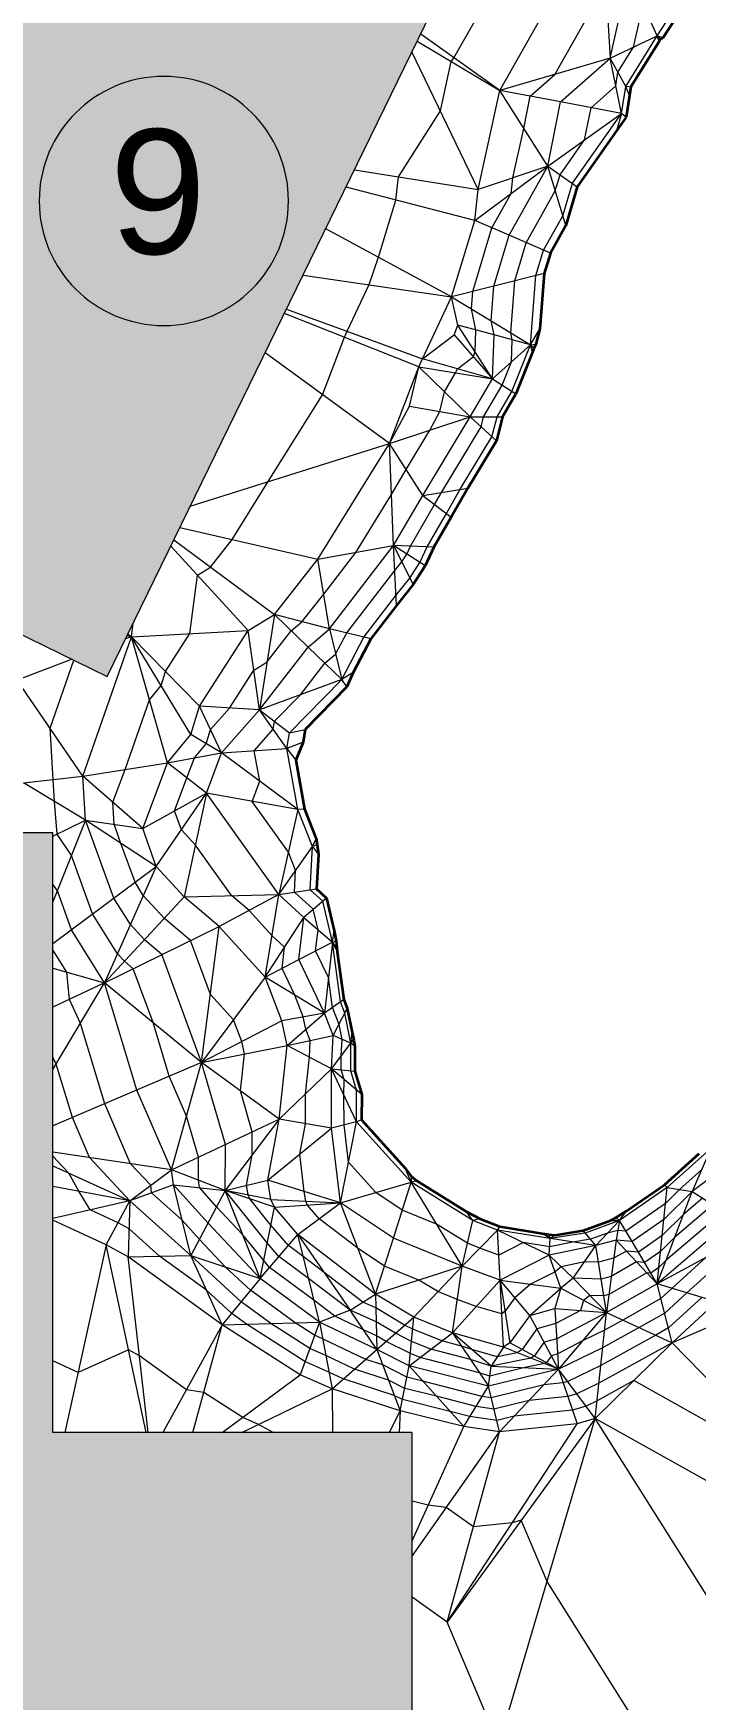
# Model space of a CAD drawing. Header units: millimetres. Extents: x -340184 to 563611, y -309449 to 515683.
# Drawn here: x 132262 to 196028, y 198294 to 358822 of the extents above; entities that cross this region are included whole.
import ezdxf

# ---------------------------------------------------------------- set-up
doc = ezdxf.new("R2010")
doc.units = ezdxf.units.MM
for name, color, linetype, lineweight in [('A-ANNO-NOTE', 131, 'Continuous', 9), ('A-DETL-GENF', 92, 'Continuous', 9), ('A-DETL-THIN', 151, 'Continuous', 9), ('C-TOPO', 7, 'Continuous', 9), ('C-TOPO-FOLD', 70, 'Continuous', 9), ('C-TOPO-MAJR', 7, 'Continuous', 35), ('C-TOPO-MINR', 7, 'Continuous', 9)]:
    doc.layers.add(name, color=color, linetype=linetype, lineweight=lineweight)
doc.styles.add('Arial', font='arial.ttf', dxfattribs={"height": 12000})

# ---------------------------------------------------------------- blocks, each defined once
blk = doc.blocks.new('tag ten be - tag ten be-1891504-BỐ TRÍ PHAO BÈ PA3')
at = {"layer": 'A-ANNO-NOTE'}
for start, end in [(360, 180), (180, 360)]:
    blk.add_arc((0, 0), 4, start, end, dxfattribs=at)

msp = doc.modelspace()

# ---------------------------------------------------------------- hatches: boundary and pattern name
at = {"layer": 'A-DETL-GENF'}
for points in [[(139376, 296870), (187593, 395728), (154758, 411743), (106541, 312885), (128188, 302327)], [(68409, 101789), (134151, 101789), (134151, 167784), (168724, 167784), (168724, 224031), (134151, 224031), (134151, 281789), (61923, 281789), (61923, 101789)]]:
    msp.add_hatch(color=8, dxfattribs=at).paths.add_polyline_path(points)

# ---------------------------------------------------------------- linework, layer by layer
at = {"layer": 'A-DETL-THIN'}
for p, q in [((139376, 296870), (187593, 395728)), ((106541, 312885), (139376, 296870)), ((134151, 281789), (61923, 281789)), ((134151, 224031), (134151, 281789)), ((168724, 224031), (134151, 224031)), ((168724, 167784), (168724, 224031))]:
    msp.add_line(p, q, dxfattribs=at)
at = {"layer": 'C-TOPO'}
for p, q in [((186935, 370593), (187788, 356424)), ((169229, 358077), (177160, 353306)), ((177160, 353306), (169558, 358751)), ((175094, 343762), (168718, 357030)), ((187788, 356424), (177160, 353306)), ((181788, 346011), (177160, 353306)), ((183027, 352206), (177160, 353306)), ((163176, 345667), (175094, 343762)), ((174752, 340794), (181788, 346011)), ((181788, 346011), (175094, 343762)), ((174752, 340794), (162366, 344006)), ((178065, 339362), (174752, 340794)), ((172535, 333451), (160413, 340001)), ((158236, 335538), (172535, 333451)), ((176587, 334467), (172535, 333451)), ((169717, 327467), (172535, 333451)), ((172535, 333451), (176328, 331134)), ((169364, 326692), (156434, 331844)), ((156639, 332264), (169717, 327467)), ((176453, 325553), (173126, 330708)), ((176624, 329762), (173126, 330708)), ((172770, 329770), (176453, 325553)), ((166565, 319307), (154576, 328034)), ((166565, 319307), (169364, 326692)), ((174325, 321887), (169364, 326692)), ((169364, 326692), (176453, 325553)), ((176453, 325553), (169717, 327467)), ((168464, 322892), (174325, 321887)), ((166565, 319307), (174325, 321887)), ((147376, 313272), (166565, 319307)), ((166949, 309467), (166565, 319307)), ((169750, 314288), (166565, 319307)), ((145790, 310019), (155469, 302824)), ((146374, 311218), (159648, 308153)), ((152957, 301284), (145501, 309427)), ((159648, 308153), (166949, 309467)), ((160784, 301447), (159648, 308153)), ((155469, 302824), (154032, 293648)), ((158710, 299697), (155469, 302824)), ((160784, 301447), (155469, 302824)), ((141713, 300698), (141136, 300478)), ((141713, 300698), (141289, 300790)), ((141713, 300698), (141350, 300916)), ((141713, 300698), (152957, 301284)), ((145164, 288551), (141713, 300698)), ((147426, 291270), (141713, 300698)), ((141713, 300698), (148270, 294004)), ((154032, 293648), (152957, 301284)), ((135993, 298520), (130710, 296509)), ((137035, 287255), (130710, 296509)), ((150378, 289497), (148270, 294004)), ((154032, 293648), (148270, 294004)), ((150378, 289497), (147426, 291270)), ((145164, 288551), (150378, 289497)), ((137035, 287255), (145164, 288551)), ((148927, 285629), (145164, 288551)), ((131320, 286627), (137035, 287255)), ((137298, 283016), (131320, 286627)), ((142805, 282229), (137035, 287255)), ((142805, 282229), (148927, 285629)), ((144094, 278556), (148927, 285629)), ((148927, 285629), (146794, 275629)), ((134151, 281465), (137298, 283016)), ((137298, 283016), (134151, 275162)), ((144094, 278556), (137298, 283016)), ((137298, 283016), (142805, 282229)), ((134151, 271136), (144094, 278556)), ((144094, 278556), (139118, 267356)), ((139118, 267356), (146794, 275629)), ((146794, 275629), (155894, 275873)), ((155894, 275873), (150158, 272777)), ((154586, 267895), (155894, 275873)), ((154586, 267895), (158297, 273660)), ((139118, 267356), (150158, 272777)), ((148464, 259690), (150158, 272777)), ((134151, 268766), (139118, 267356)), ((154586, 267895), (157822, 269583)), ((139118, 267356), (134151, 264991)), ((134151, 259014), (139118, 267356)), ((148464, 259690), (139118, 267356)), ((154586, 267895), (148464, 259690)), ((160301, 264439), (154586, 267895)), ((156197, 263685), (148464, 259690)), ((160301, 264439), (156197, 263685)), ((156702, 261329), (160301, 264439)), ((156702, 261329), (161124, 262262)), ((148464, 259690), (156702, 261329)), ((160968, 259080), (156702, 261329)), ((148464, 259690), (134151, 253563)), ((145563, 249326), (148464, 259690)), ((155936, 254203), (148464, 259690)), ((155936, 254203), (160968, 259080)), ((145563, 249326), (155936, 254203)), ((155936, 254203), (150735, 247344)), ((160977, 253345), (155936, 254203)), ((154838, 248351), (160977, 253345)), ((145563, 249326), (134151, 251044)), ((134151, 249723), (141555, 246362)), ((141555, 246362), (145563, 249326)), ((150735, 247344), (145563, 249326)), ((141555, 246362), (134151, 247737)), ((145751, 247902), (141555, 246362)), ((147424, 241070), (145751, 247902)), ((145751, 247902), (150735, 247344)), ((150735, 247344), (147424, 241070)), ((150735, 247344), (154838, 248351)), ((154089, 238873), (150735, 247344)), ((155487, 245725), (150735, 247344)), ((155127, 246493), (150735, 247344)), ((161849, 246156), (154838, 248351)), ((192329, 238367), (195682, 247253)), ((195682, 247253), (201706, 243424)), ((141555, 246362), (134151, 244645)), ((139281, 242126), (141555, 246362)), ((141555, 246362), (141398, 240941)), ((154089, 238873), (155487, 245725)), ((155127, 246493), (161849, 246156)), ((155487, 245725), (161849, 246156)), ((157726, 243091), (161849, 246156)), ((165214, 237364), (161849, 246156)), ((192329, 238367), (192960, 244546)), ((154089, 238873), (157726, 243091)), ((159797, 234674), (157726, 243091)), ((157726, 243091), (162777, 235823)), ((165214, 237364), (166925, 242757)), ((188366, 242564), (187430, 235584)), ((188366, 242564), (192329, 238367)), ((192329, 238367), (189905, 242422)), ((201706, 243424), (192329, 238367)), ((139281, 242126), (135300, 224031)), ((143109, 224031), (139281, 242126)), ((141398, 240941), (147424, 241070)), ((143318, 224031), (141398, 240941)), ((150452, 234391), (147424, 241070)), ((147424, 241070), (154089, 238873)), ((183046, 237935), (181940, 241113)), ((184250, 238884), (181940, 241113)), ((184250, 238884), (186405, 242048)), ((187430, 235584), (186405, 242048)), ((173533, 240068), (165214, 237364)), ((168893, 235156), (173533, 240068)), ((172615, 233647), (173533, 240068)), ((154089, 238873), (150452, 234391)), ((177199, 238702), (172615, 233647)), ((177513, 232238), (177199, 238702)), ((177199, 238702), (178133, 232659)), ((180054, 235306), (177199, 238702)), ((177199, 238702), (183046, 237935)), ((180054, 235306), (183046, 237935)), ((183046, 237935), (187430, 235584)), ((187430, 235584), (184250, 238884)), ((193764, 232683), (192329, 238367)), ((200887, 235729), (192329, 238367)), ((162777, 235823), (165214, 237364)), ((165214, 237364), (165347, 232020)), ((182475, 235979), (182836, 230142)), ((182475, 235979), (187430, 235584)), ((150452, 234391), (144739, 224031)), ((147613, 224031), (150452, 234391)), ((150452, 234391), (159797, 234674)), ((159797, 234674), (157951, 229592)), ((162777, 235823), (159797, 234674)), ((159797, 234674), (161022, 228245)), ((165347, 232020), (162777, 235823)), ((165347, 232020), (168893, 235156)), ((168457, 230453), (168893, 235156)), ((182836, 230142), (180054, 235306)), ((187430, 235584), (182836, 230142)), ((186362, 225395), (187430, 235584)), ((187430, 235584), (193764, 232683)), ((200887, 235729), (193764, 232683)), ((168457, 230453), (172615, 233647)), ((176342, 230429), (172615, 233647)), ((172615, 233647), (176087, 228481)), ((161022, 228245), (165347, 232020)), ((165347, 232020), (167573, 226110)), ((177513, 232238), (176342, 230429)), ((182836, 230142), (177513, 232238)), ((182836, 230142), (178133, 232659)), ((193764, 232683), (186362, 225395)), ((218386, 207405), (193764, 232683)), ((150455, 224031), (157951, 229592)), ((167573, 226110), (168457, 230453)), ((173697, 224598), (168457, 230453)), ((176087, 228481), (176342, 230429)), ((176342, 230429), (182836, 230142)), ((177137, 224098), (182836, 230142)), ((182836, 230142), (184635, 224861)), ((186362, 225395), (182836, 230142)), ((152340, 224031), (161022, 228245)), ((161022, 228245), (161078, 224031)), ((173697, 224598), (176087, 228481)), ((177137, 224098), (176087, 228481)), ((166546, 224031), (167573, 226110)), ((167573, 226110), (167484, 224031)), ((186362, 225395), (172115, 205772)), ((172115, 205772), (184635, 224861)), ((177089, 193975), (186362, 225395)), ((207950, 191054), (186362, 225395)), ((168724, 213601), (173697, 224598)), ((168724, 212133), (177137, 224098)), ((172115, 205772), (177137, 224098))]:
    msp.add_line(p, q, dxfattribs=at)
at = {"layer": 'C-TOPO', "lineweight": 35}
for p, q in [((195305, 362156), (192897, 358435)), ((192509, 358040), (189777, 353661)), ((192629, 358247), (192509, 358040)), ((192897, 358435), (192629, 358247)), ((189777, 353661), (189669, 352840)), ((189669, 352840), (189349, 350756)), ((189349, 350756), (188419, 349431)), ((188419, 349431), (184628, 344043)), ((184628, 344043), (183529, 340304)), ((183529, 340304), (182040, 337644)), ((182040, 337644), (181448, 335686)), ((181448, 335686), (181035, 330353)), ((181035, 330353), (180625, 328869)), ((180317, 328122), (178700, 324079)), ((180455, 328449), (180317, 328122)), ((180625, 328869), (180455, 328449)), ((178700, 324079), (177423, 321880)), ((177423, 321880), (176839, 319574)), ((176839, 319574), (174094, 315015)), ((174094, 315015), (172501, 312214)), ((172501, 312214), (170821, 309322)), ((170821, 309322), (169993, 307516)), ((169993, 307516), (168827, 305719)), ((168827, 305719), (167221, 303710)), ((167221, 303710), (164755, 300502)), ((164755, 300502), (163041, 297231)), ((163041, 297231), (162459, 295869)), ((162459, 295869), (158441, 291767)), ((158441, 291767), (158231, 290551)), ((158231, 290551), (157524, 288796)), ((157524, 288796), (158383, 284086)), ((158383, 284086), (159499, 281234)), ((159499, 281234), (159594, 280677)), ((159701, 279727), (159533, 276404)), ((159594, 280677), (159701, 279727)), ((159533, 276404), (160494, 275519)), ((160494, 275519), (161237, 272369)), ((161237, 272369), (161407, 271365)), ((161407, 271365), (161469, 270754)), ((161469, 270754), (161524, 270338)), ((161524, 270338), (162156, 265737)), ((162156, 265737), (162485, 264866)), ((162485, 264866), (162950, 262556)), ((162950, 262556), (163073, 261999)), ((163073, 261999), (163115, 261834)), ((163115, 261834), (163214, 261240)), ((163214, 261240), (163218, 258849)), ((163218, 258849), (163874, 256580)), ((163874, 256580), (163860, 254156)), ((163860, 254156), (168070, 249502)), ((193013, 247899), (196374, 250914)), ((168070, 249502), (168649, 248716)), ((168649, 248716), (169187, 248274)), ((169187, 248274), (173937, 245325)), ((189347, 245349), (193013, 247899)), ((173937, 245325), (175281, 244609)), ((175281, 244609), (177180, 243867)), ((185188, 243489), (187829, 244450)), ((187829, 244450), (188325, 244700)), ((188325, 244700), (189347, 245349)), ((177180, 243867), (181249, 243204)), ((181249, 243204), (181894, 243114)), ((181894, 243114), (182501, 243055)), ((182501, 243055), (185188, 243489))]:
    msp.add_line(p, q, dxfattribs=at)
at = {"layer": 'C-TOPO-FOLD'}
for p, q in [((192329, 358577), (189632, 364585)), ((187788, 356424), (192329, 358577)), ((192509, 358040), (192329, 358577)), ((192329, 358577), (192897, 358435)), ((192329, 358577), (192629, 358247)), ((188894, 351106), (187788, 356424)), ((189294, 353711), (187788, 356424)), ((189669, 352840), (189294, 353711)), ((189777, 353661), (189294, 353711)), ((188894, 351106), (183027, 352206)), ((181788, 346011), (188894, 351106)), ((188894, 351106), (188419, 349431)), ((189349, 350756), (188894, 351106)), ((183529, 340304), (181788, 346011)), ((181788, 346011), (184628, 344043)), ((182040, 337644), (178065, 339362)), ((181448, 335686), (176587, 334467)), ((176328, 331134), (180122, 328817)), ((180122, 328817), (176624, 329762)), ((180122, 328817), (181035, 330353)), ((180122, 328817), (176453, 325553)), ((180122, 328817), (180625, 328869)), ((180317, 328122), (180122, 328817)), ((180122, 328817), (180455, 328449)), ((176453, 325553), (178700, 324079)), ((176839, 319574), (174325, 321887)), ((174325, 321887), (177423, 321880)), ((169750, 314288), (174094, 315015)), ((169750, 314288), (172501, 312214)), ((167221, 303710), (166949, 309467)), ((169993, 307516), (166949, 309467)), ((166949, 309467), (168827, 305719)), ((170821, 309322), (166949, 309467)), ((164755, 300502), (160784, 301447)), ((160784, 301447), (161951, 296570)), ((161951, 296570), (158710, 299697)), ((163041, 297231), (161951, 296570)), ((161951, 296570), (154032, 293648)), ((162459, 295869), (161951, 296570)), ((156667, 289923), (154032, 293648)), ((154032, 293648), (156929, 291443)), ((156929, 291443), (158441, 291767)), ((150378, 289497), (156667, 289923)), ((157741, 284035), (150378, 289497)), ((158231, 290551), (156667, 289923)), ((156667, 289923), (157524, 288796)), ((157741, 284035), (148927, 285629)), ((157741, 284035), (155894, 275873)), ((158383, 284086), (157741, 284035)), ((159136, 280469), (159499, 281234)), ((155894, 275873), (159136, 280469)), ((159594, 280677), (159136, 280469)), ((159136, 280469), (159701, 279727)), ((155894, 275873), (159533, 276404)), ((160494, 275519), (158297, 273660)), ((158297, 273660), (161057, 271272)), ((161057, 271272), (161237, 272369)), ((161057, 271272), (161407, 271365)), ((157822, 269583), (161057, 271272)), ((161057, 271272), (160301, 264439)), ((161469, 270754), (161057, 271272)), ((161057, 271272), (161524, 270338)), ((162156, 265737), (160301, 264439)), ((161124, 262262), (162485, 264866)), ((162839, 261544), (161124, 262262)), ((162839, 261544), (162950, 262556)), ((162839, 261544), (163073, 261999)), ((162839, 261544), (163115, 261834)), ((160968, 259080), (162839, 261544)), ((163214, 261240), (162839, 261544)), ((163373, 253966), (160968, 259080)), ((163874, 256580), (160968, 259080)), ((160968, 259080), (163218, 258849)), ((163373, 253966), (160977, 253345)), ((161849, 246156), (163373, 253966)), ((163860, 254156), (163373, 253966)), ((197476, 251405), (195682, 247253)), ((168635, 248149), (168070, 249502)), ((161849, 246156), (168635, 248149)), ((166925, 242757), (168635, 248149)), ((168649, 248716), (168635, 248149)), ((169187, 248274), (168635, 248149)), ((173533, 240068), (168635, 248149)), ((192960, 244546), (193275, 247636)), ((193275, 247636), (193013, 247899)), ((193275, 247636), (195682, 247253)), ((173533, 240068), (174572, 244463)), ((174572, 244463), (173937, 245325)), ((175281, 244609), (174572, 244463)), ((188693, 244450), (186405, 242048)), ((187829, 244450), (188693, 244450)), ((188693, 244450), (188325, 244700)), ((188693, 244450), (188366, 242564)), ((188693, 244450), (189347, 245349)), ((189905, 242422), (188693, 244450)), ((173533, 240068), (176946, 243535)), ((176946, 243535), (177180, 243867)), ((181940, 241113), (176946, 243535)), ((177199, 238702), (176946, 243535)), ((182032, 242706), (181249, 243204)), ((182032, 242706), (181894, 243114)), ((181940, 241113), (182032, 242706)), ((182501, 243055), (182032, 242706)), ((186405, 242048), (182032, 242706)), ((186405, 242048), (185188, 243489))]:
    msp.add_line(p, q, dxfattribs=at)
at = {"layer": 'C-TOPO-MAJR', "lineweight": 9}
for p, q in [((177160, 353306), (186935, 370593)), ((187788, 356424), (189632, 364585)), ((192329, 358577), (195004, 362712)), ((189294, 353711), (192329, 358577)), ((183027, 352206), (187788, 356424)), ((175094, 343762), (177160, 353306)), ((188894, 351106), (189294, 353711)), ((181788, 346011), (183027, 352206)), ((184155, 344371), (188894, 351106)), ((178065, 339362), (181788, 346011)), ((174752, 340794), (175094, 343762)), ((183239, 341255), (184155, 344371)), ((172535, 333451), (174752, 340794)), ((181377, 337931), (183239, 341255)), ((176587, 334467), (178065, 339362)), ((180638, 335483), (181377, 337931)), ((176328, 331134), (176587, 334467)), ((180122, 328817), (180638, 335483)), ((173126, 330708), (172535, 333451)), ((172770, 329770), (173126, 330708)), ((176624, 329762), (176328, 331134)), ((169717, 327467), (172770, 329770)), ((176453, 325553), (176624, 329762)), ((178326, 324325), (180122, 328817)), ((168464, 322892), (169364, 326692)), ((169364, 326692), (169717, 327467)), ((174325, 321887), (176453, 325553)), ((176907, 321881), (178326, 324325)), ((166565, 319307), (168464, 322892)), ((169750, 314288), (174325, 321887)), ((176420, 319960), (176907, 321881)), ((173370, 314894), (176420, 319960)), ((159648, 308153), (166565, 319307)), ((172043, 312560), (173370, 314894)), ((166949, 309467), (169750, 314288)), ((170176, 309346), (172043, 312560)), ((160784, 301447), (166949, 309467)), ((169486, 307841), (170176, 309346)), ((155469, 302824), (159648, 308153)), ((168514, 306344), (169486, 307841)), ((167176, 304670), (168514, 306344)), ((164093, 300660), (167176, 304670)), ((141713, 300698), (141885, 302014)), ((152957, 301284), (155469, 302824)), ((137035, 287255), (141713, 300698)), ((148270, 294004), (152957, 301284)), ((158710, 299697), (160784, 301447)), ((161951, 296570), (164093, 300660)), ((154032, 293648), (158710, 299697)), ((156929, 291443), (161951, 296570)), ((147426, 291270), (148270, 294004)), ((150378, 289497), (154032, 293648)), ((145164, 288551), (147426, 291270)), ((156667, 289923), (156929, 291443)), ((148927, 285629), (150378, 289497)), ((157741, 284035), (156667, 289923)), ((142805, 282229), (145164, 288551)), ((137298, 283016), (137035, 287255)), ((155894, 275873), (148927, 285629)), ((140013, 275511), (137298, 283016)), ((159136, 280469), (157741, 284035)), ((144094, 278556), (142805, 282229)), ((158926, 276316), (159136, 280469)), ((146794, 275629), (144094, 278556)), ((134574, 276217), (134151, 276845)), ((135932, 272465), (134574, 276217)), ((160128, 275209), (158926, 276316)), ((141606, 272956), (140013, 275511)), ((150158, 272777), (146794, 275629)), ((158297, 273660), (155894, 275873)), ((161057, 271272), (160128, 275209)), ((142956, 271493), (141606, 272956)), ((157822, 269583), (158297, 273660)), ((139118, 267356), (135932, 272465)), ((144638, 270067), (142956, 271493)), ((154586, 267895), (150158, 272777)), ((148464, 259690), (144638, 270067)), ((161847, 265521), (161057, 271272)), ((160301, 264439), (157822, 269583)), ((142241, 257026), (139118, 267356)), ((156197, 263685), (154586, 267895)), ((162258, 264432), (161847, 265521)), ((156702, 261329), (156197, 263685)), ((161124, 262262), (160301, 264439)), ((162839, 261544), (162258, 264432)), ((160968, 259080), (161124, 262262)), ((134457, 259528), (134151, 260196)), ((155936, 254203), (156702, 261329)), ((162843, 258887), (162839, 261544)), ((136019, 254363), (134457, 259528)), ((150750, 251765), (148464, 259690)), ((160977, 253345), (160968, 259080)), ((163390, 256997), (162843, 258887)), ((145563, 249326), (142241, 257026)), ((163373, 253966), (163390, 256997)), ((137680, 250513), (136019, 254363)), ((154838, 248351), (155936, 254203)), ((168635, 248149), (163373, 253966)), ((161849, 246156), (160977, 253345)), ((141555, 246362), (137680, 250513)), ((150735, 247344), (150750, 251765)), ((197476, 251405), (193275, 247636)), ((145751, 247902), (145563, 249326)), ((198534, 249410), (195682, 247253)), ((149079, 244207), (145751, 247902)), ((154788, 242299), (150735, 247344)), ((155127, 246493), (154838, 248351)), ((174572, 244463), (168635, 248149)), ((193275, 247636), (188693, 244450)), ((195682, 247253), (192960, 244546)), ((147424, 241070), (141555, 246362)), ((155487, 245725), (155127, 246493)), ((157726, 243091), (155487, 245725)), ((166925, 242757), (161849, 246156)), ((197690, 245976), (194005, 242810)), ((139281, 242126), (134151, 244487)), ((154089, 238873), (149079, 244207)), ((176946, 243535), (174572, 244463)), ((188693, 244450), (185391, 243249)), ((192960, 244546), (189905, 242422)), ((199698, 244700), (192329, 238367)), ((165214, 237364), (157726, 243091)), ((173533, 240068), (166925, 242757)), ((182032, 242706), (176946, 243535)), ((185391, 243249), (182032, 242706)), ((188366, 242564), (186405, 242048)), ((189905, 242422), (188366, 242564)), ((194005, 242810), (192644, 241457)), ((201706, 243424), (195182, 237488)), ((141398, 240941), (139281, 242126)), ((150452, 234391), (141398, 240941)), ((152270, 236632), (147424, 241070)), ((155907, 240982), (154788, 242299)), ((158761, 238883), (155907, 240982)), ((181940, 241113), (177199, 238702)), ((186405, 242048), (181940, 241113)), ((192644, 241457), (191117, 240394)), ((177199, 238702), (173533, 240068)), ((190348, 240465), (187898, 239074)), ((191117, 240394), (190348, 240465)), ((159797, 234674), (154089, 238873)), ((162777, 235823), (158761, 238883)), ((183046, 237935), (182475, 235979)), ((184250, 238884), (183046, 237935)), ((186918, 238816), (184250, 238884)), ((187898, 239074), (186918, 238816)), ((192329, 238367), (187430, 235584)), ((155125, 234533), (152270, 236632)), ((168893, 235156), (165214, 237364)), ((180054, 235306), (182475, 235979)), ((195182, 237488), (193047, 235525)), ((198034, 236608), (193764, 232683)), ((157951, 229592), (150452, 234391)), ((158874, 232133), (155125, 234533)), ((165347, 232020), (159797, 234674)), ((165281, 234692), (162777, 235823)), ((167120, 233588), (165281, 234692)), ((172615, 233647), (168893, 235156)), ((180054, 235306), (178133, 232659)), ((187430, 235584), (182656, 233061)), ((193047, 235525), (190597, 234133)), ((168675, 232804), (167120, 233588)), ((170536, 232050), (168675, 232804)), ((177513, 232238), (172615, 233647)), ((182656, 233061), (181445, 232724)), ((190597, 234133), (187074, 232187)), ((160410, 231460), (158874, 232133)), ((163185, 230133), (160410, 231460)), ((168457, 230453), (165347, 232020)), ((174351, 231064), (170536, 232050)), ((180175, 231190), (176342, 230429)), ((178133, 232659), (177513, 232238)), ((180484, 231401), (180175, 231190)), ((181445, 232724), (180484, 231401)), ((187074, 232187), (182836, 230142)), ((193764, 232683), (186718, 228791)), ((161022, 228245), (157951, 229592)), ((166460, 229065), (163185, 230133)), ((176087, 228481), (168457, 230453)), ((176342, 230429), (174351, 231064)), ((182836, 230142), (176087, 228481)), ((167573, 226110), (161022, 228245)), ((168015, 228281), (166460, 229065)), ((171077, 227525), (168015, 228281)), ((186718, 228791), (184599, 227769)), ((174892, 226539), (171077, 227525)), ((176612, 226290), (174892, 226539)), ((179987, 227120), (176612, 226290)), ((183735, 227501), (179987, 227120)), ((184599, 227769), (183735, 227501)), ((173697, 224598), (167573, 226110)), ((184635, 224861), (177137, 224098)), ((186362, 225395), (184635, 224861)), ((218386, 207405), (186362, 225395)), ((177137, 224098), (173697, 224598)), ((172115, 205772), (168724, 208170)), ((177089, 193975), (172115, 205772))]:
    msp.add_line(p, q, dxfattribs=at)
at = {"layer": 'C-TOPO-MINR'}
for p, q in [((172748, 356466), (177636, 365110)), ((182474, 354865), (187362, 363509)), ((190058, 357501), (190980, 361581)), ((172482, 356120), (172748, 356466)), ((188541, 355068), (190058, 357501)), ((171449, 351348), (172482, 356120)), ((180094, 352756), (182474, 354865)), ((188341, 353765), (188541, 355068)), ((185960, 351656), (188341, 353765)), ((179474, 349659), (180094, 352756)), ((185341, 348559), (185960, 351656)), ((167411, 344990), (171449, 351348)), ((178441, 344887), (179474, 349659)), ((182971, 345191), (185341, 348559)), ((182513, 343633), (182971, 345191)), ((167155, 342764), (167411, 344990)), ((178270, 343403), (178441, 344887)), ((179721, 338646), (182513, 343633)), ((165492, 337257), (167155, 342764)), ((176409, 340078), (178270, 343403)), ((174561, 333959), (176409, 340078)), ((164593, 334610), (165492, 337257)), ((178612, 334975), (179721, 338646)), ((162480, 330122), (164593, 334610)), ((174432, 332293), (174561, 333959)), ((178225, 329975), (178612, 334975)), ((174875, 330235), (174432, 332293)), ((160116, 324002), (162215, 329541)), ((162215, 329541), (162480, 330122)), ((174790, 328130), (174875, 330235)), ((178373, 329290), (178225, 329975)), ((178288, 327185), (178373, 329290)), ((173085, 326510), (174611, 327661)), ((174611, 327661), (174790, 328130)), ((171845, 324290), (172909, 326123)), ((172909, 326123), (173085, 326510)), ((177389, 324939), (178288, 327185)), ((171394, 322390), (171845, 324290)), ((175616, 321884), (177389, 324939)), ((154876, 315631), (160116, 324002)), ((170445, 320597), (171394, 322390)), ((175373, 320924), (175616, 321884)), ((168157, 316798), (170445, 320597)), ((171560, 314591), (175373, 320924)), ((166757, 314387), (168157, 316798)), ((151417, 310053), (154876, 315631)), ((163299, 308810), (166757, 314387)), ((168563, 309407), (170897, 313424)), ((170897, 313424), (171560, 314591)), ((149328, 307389), (151417, 310053)), ((160216, 304800), (163299, 308810)), ((167732, 307906), (168218, 308654)), ((168218, 308654), (168563, 309407)), ((147335, 300991), (148072, 306619)), ((148072, 306619), (149328, 307389)), ((162438, 301053), (167063, 307069)), ((167063, 307069), (167732, 307906)), ((158126, 302136), (160216, 304800)), ((157090, 301261), (158126, 302136)), ((144992, 297351), (147335, 300991)), ((154750, 298236), (157090, 301261)), ((161368, 299009), (162438, 301053)), ((160331, 298134), (161368, 299009)), ((133873, 291882), (136155, 298441)), ((144569, 295984), (144992, 297351)), ((151151, 293826), (153494, 297466)), ((153494, 297466), (154750, 298236)), ((157992, 295109), (160331, 298134)), ((143438, 294624), (144569, 295984)), ((141099, 287903), (143438, 294624)), ((149324, 291750), (151151, 293826)), ((155480, 292545), (157992, 295109)), ((155350, 291785), (155480, 292545)), ((134177, 286941), (133873, 291882)), ((148902, 290383), (149324, 291750)), ((153522, 289710), (155350, 291785)), ((147045, 287090), (147771, 289024)), ((147771, 289024), (148902, 290383)), ((154059, 286766), (153522, 289710)), ((139920, 284742), (141099, 287903)), ((134309, 284821), (134177, 286941)), ((145866, 283929), (147045, 287090)), ((153334, 284832), (154059, 286766)), ((134556, 281664), (134309, 284821)), ((140051, 282622), (139920, 284742)), ((156818, 279954), (153334, 284832)), ((140696, 280786), (140051, 282622)), ((146511, 282093), (145866, 283929)), ((135936, 279616), (134556, 281664)), ((147861, 280629), (146511, 282093)), ((137972, 273988), (135936, 279616)), ((142053, 277033), (140696, 280786)), ((151344, 275751), (147861, 280629)), ((157515, 278171), (156818, 279954)), ((157410, 276095), (157515, 278171)), ((142850, 275756), (142053, 277033)), ((144875, 273561), (142850, 275756)), ((153026, 274325), (151344, 275751)), ((159213, 274435), (157410, 276095)), ((140362, 270156), (137972, 273988)), ((147398, 271422), (144875, 273561)), ((155240, 271884), (153026, 274325)), ((159677, 272466), (159213, 274435)), ((149311, 266233), (147398, 271422)), ((156442, 270777), (155240, 271884)), ((159439, 270428), (159677, 272466)), ((135484, 268388), (134151, 270524)), ((141037, 269424), (140362, 270156)), ((156204, 268739), (156442, 270777)), ((160679, 267855), (159439, 270428)), ((135733, 265744), (135484, 268388)), ((141878, 268711), (141037, 269424)), ((143791, 263523), (141878, 268711)), ((157444, 266167), (156204, 268739)), ((161074, 264980), (160679, 267855)), ((136788, 263442), (135733, 265744)), ((151525, 263792), (149311, 266233)), ((158249, 264062), (157444, 266167)), ((161691, 263347), (161074, 264980)), ((139130, 255694), (136788, 263442)), ((145353, 258358), (143791, 263523)), ((152330, 261687), (151525, 263792)), ((158502, 262884), (158249, 264062)), ((161982, 261903), (161691, 263347)), ((152583, 260509), (152330, 261687)), ((158913, 261795), (158502, 262884)), ((158835, 260204), (158913, 261795)), ((161904, 260312), (161982, 261903)), ((152200, 256946), (152583, 260509)), ((158452, 256642), (158835, 260204)), ((161906, 258984), (161904, 260312)), ((162179, 258038), (161906, 258984)), ((147014, 254508), (145353, 258358)), ((153343, 252984), (152200, 256946)), ((162170, 256523), (162179, 258038)), ((141622, 249920), (139130, 255694)), ((158456, 253774), (158452, 256642)), ((162175, 253656), (162170, 256523)), ((148156, 250546), (147014, 254508)), ((157908, 250848), (158456, 253774)), ((162611, 250061), (162175, 253656)), ((153336, 250774), (153343, 252984)), ((135676, 249031), (134151, 250664)), ((148149, 248335), (148156, 250546)), ((152787, 247848), (153336, 250774)), ((158344, 247254), (157908, 250848)), ((136639, 247275), (135676, 249031)), ((143559, 247844), (141622, 249920)), ((165242, 247153), (162611, 250061)), ((196579, 249329), (194478, 247444)), ((137739, 245477), (136639, 247275)), ((143653, 247132), (143559, 247844)), ((148243, 247623), (148149, 248335)), ((149907, 245776), (148243, 247623)), ((152931, 246919), (152787, 247848)), ((158488, 246325), (158344, 247254)), ((194478, 247444), (193118, 246091)), ((146587, 244486), (143653, 247132)), ((152412, 243109), (149907, 245776)), ((153111, 246534), (152931, 246919)), ((155137, 244012), (153111, 246534)), ((158668, 245940), (158488, 246325)), ((159787, 244623), (158668, 245940)), ((167780, 245453), (165242, 247153)), ((193118, 246091), (189299, 243436)), ((196686, 246614), (194843, 245031)), ((140418, 244244), (137739, 245477)), ((141477, 243652), (140418, 244244)), ((148252, 242638), (146587, 244486)), ((156816, 242036), (155137, 244012)), ((163532, 241760), (159787, 244623)), ((171084, 244109), (167780, 245453)), ((174053, 242266), (171084, 244109)), ((194843, 245031), (192802, 243001)), ((198694, 245338), (193167, 240588)), ((144411, 241006), (141477, 243652)), ((150756, 239972), (148252, 242638)), ((154438, 240586), (152412, 243109)), ((185898, 242648), (184219, 242377)), ((187549, 243249), (185898, 242648)), ((188530, 243507), (187549, 243249)), ((189299, 243436), (188530, 243507)), ((192802, 243001), (190511, 241408)), ((148938, 237731), (144411, 241006)), ((158243, 240987), (156816, 242036)), ((160251, 239457), (158243, 240987)), ((166070, 240061), (163532, 241760)), ((175240, 241802), (174053, 242266)), ((177073, 241119), (175240, 241802)), ((179443, 242324), (177073, 241119)), ((181986, 241909), (179443, 242324)), ((184219, 242377), (181986, 241909)), ((188132, 240819), (186661, 240432)), ((189357, 241514), (188132, 240819)), ((190511, 241408), (189357, 241514)), ((197017, 240895), (193755, 237927)), ((153180, 237753), (150756, 239972)), ((154998, 239928), (154438, 240586)), ((159279, 236778), (154998, 239928)), ((163996, 236594), (160251, 239457)), ((169374, 238716), (166070, 240061)), ((182493, 239524), (180122, 238319)), ((183095, 239999), (182493, 239524)), ((185327, 240466), (183095, 239999)), ((186661, 240432), (185327, 240466)), ((191338, 239416), (187664, 237329)), ((191723, 239381), (191338, 239416)), ((192487, 239912), (191723, 239381)), ((193167, 240588), (192487, 239912)), ((151361, 235512), (148938, 237731)), ((157461, 234603), (153180, 237753)), ((171213, 237612), (169374, 238716)), ((173074, 236858), (171213, 237612)), ((180122, 238319), (178627, 237004)), ((193755, 237927), (192688, 236946)), ((161287, 235249), (159279, 236778)), ((165248, 236028), (163996, 236594)), ((168007, 234372), (165248, 236028)), ((174907, 236175), (173074, 236858)), ((177356, 235470), (174907, 236175)), ((178627, 237004), (177666, 235680)), ((185238, 236759), (184953, 235781)), ((185840, 237234), (185238, 236759)), ((187174, 237200), (185840, 237234)), ((187664, 237329), (187174, 237200)), ((192688, 236946), (189014, 234859)), ((196608, 237048), (193405, 234104)), ((152788, 234462), (151361, 235512)), ((158412, 230863), (152788, 234462)), ((159336, 233404), (157461, 234603)), ((164062, 233922), (161287, 235249)), ((168784, 233980), (168007, 234372)), ((177666, 235680), (177356, 235470)), ((182565, 234520), (180749, 234015)), ((184953, 235781), (182565, 234520)), ((189014, 234859), (187252, 233886)), ((160104, 233067), (159336, 233404)), ((164266, 231077), (160104, 233067)), ((165314, 233356), (164062, 233922)), ((166234, 232804), (165314, 233356)), ((168566, 231629), (166234, 232804)), ((171576, 232849), (168784, 233980)), ((173483, 232356), (171576, 232849)), ((180749, 234015), (179309, 232030)), ((185133, 232863), (182746, 231602)), ((187252, 233886), (185133, 232863)), ((192181, 233408), (186896, 230489)), ((193405, 234104), (192181, 233408)), ((141421, 232010), (136574, 229822)), ((142480, 231418), (141421, 232010)), ((147006, 228143), (142480, 231418)), ((169497, 231252), (168566, 231629)), ((175219, 229773), (169497, 231252)), ((174479, 232038), (173483, 232356)), ((176928, 231333), (174479, 232038)), ((178844, 231714), (176928, 231333)), ((179309, 232030), (178844, 231714)), ((182140, 231433), (181660, 230772)), ((182746, 231602), (182140, 231433)), ((136574, 229822), (134151, 230937)), ((160716, 229852), (158412, 230863)), ((162104, 229189), (160716, 229852)), ((165904, 230543), (164266, 231077)), ((168236, 229367), (165904, 230543)), ((176214, 229455), (175219, 229773)), ((179589, 230286), (176214, 229455)), ((181505, 230666), (179589, 230286)), ((181660, 230772), (181505, 230666)), ((186896, 230489), (183717, 228955)), ((148670, 227888), (147006, 228143)), ((167017, 227587), (162104, 229189)), ((169767, 228989), (168236, 229367)), ((175489, 227510), (169767, 228989)), ((181411, 228631), (176349, 227386)), ((183286, 228822), (181411, 228631)), ((183717, 228955), (183286, 228822)), ((190063, 229039), (186540, 227093)), ((206075, 220044), (190063, 229039)), ((152419, 225488), (148670, 227888)), ((167794, 227196), (167017, 227587)), ((172387, 226061), (167794, 227196)), ((176349, 227386), (175489, 227510)), ((185480, 226582), (184185, 226181)), ((186540, 227093), (185480, 226582)), ((153955, 224815), (152419, 225488)), ((155336, 224031), (153955, 224815)), ((174295, 225569), (172387, 226061)), ((176875, 225194), (174295, 225569)), ((178562, 225609), (176875, 225194)), ((184185, 226181), (178562, 225609)), ((170280, 217042), (168724, 217426)), ((172000, 216792), (170280, 217042)), ((174626, 214935), (172000, 216792)), ((178375, 215316), (174626, 214935)), ((179238, 215583), (178375, 215316)), ((181725, 209685), (179238, 215583)), ((192520, 192515), (181725, 209685))]:
    msp.add_line(p, q, dxfattribs=at)

# ---------------------------------------------------------------- block references
at = {"layer": 'A-ANNO-NOTE', "xscale": 3000, "yscale": 3000, "zscale": 3000}
msp.add_blockref('tag ten be - tag ten be-1891504-BỐ TRÍ PHAO BÈ PA3', (144826, 342673), dxfattribs=at)

# ---------------------------------------------------------------- texts
at = {"layer": 'A-ANNO-NOTE', "insert": (139594, 349572), "char_height": 12000, "width": 11303.79, "attachment_point": 1, "style": 'Arial'}
msp.add_mtext('9', dxfattribs=at)

doc.saveas('drawing.dxf')
